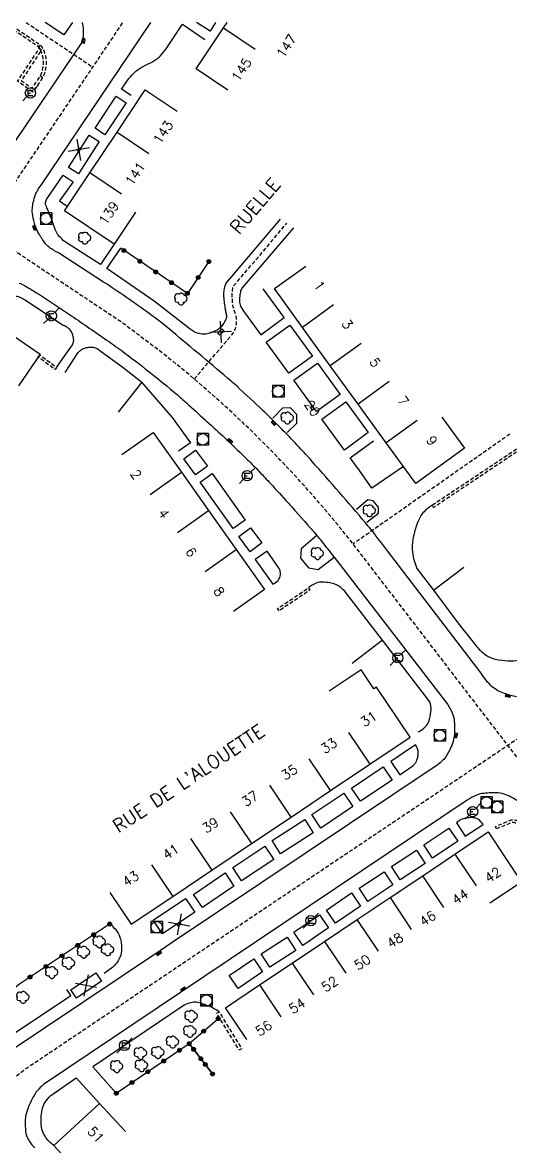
# Model space of a CAD drawing. Header units: millimetres. Extents: x 155999 to 157001, y 123000 to 124001.
# Drawn here: x 156595.7 to 156659.5, y 123853 to 124000 of the extents above; entities that cross this region are included whole.
import ezdxf
from ezdxf.enums import TextEntityAlignment as Align

# ---------------------------------------------------------------- set-up
doc = ezdxf.new("R2010")
doc.units = ezdxf.units.MM
doc.linetypes.add('DASHED', pattern=[0.75, 0.5, -0.25])
doc.layers.get('0').update_dxf_attribs({"linetype": 'CONTINUOUS'})
for name, color, linetype in [('W0001', 6, 'DASHED'), ('W0008', 7, 'CONTINUOUS'), ('W0017', 7, 'CONTINUOUS'), ('W0100', 7, 'CONTINUOUS'), ('W0112', 1, 'DASHED'), ('W0300', 7, 'CONTINUOUS'), ('W0322', 7, 'CONTINUOUS'), ('W0400', 7, 'CONTINUOUS'), ('W0420', 7, 'CONTINUOUS'), ('W0471', 7, 'CONTINUOUS'), ('W0989', 7, 'CONTINUOUS'), ('W0991', 7, 'CONTINUOUS'), ('W1102', 7, 'CONTINUOUS')]:
    doc.layers.add(name, color=color, linetype=linetype)
doc.styles.get("Standard").update_dxf_attribs({"font": 'romans.shx', "width": 0.85})

# ---------------------------------------------------------------- blocks, each defined once
blk = doc.blocks.new('T400')
for p, q in [((-0.15, 0.3), (0.15, 0.3)), ((-0.15, -0.25), (-0.15, 0.3)), ((-0.15, 0.15), (0.15, 0.15)), ((-0.15, 0), (0.15, 0)), ((0.15, 0.3), (0.15, -0.25)), ((-0.15, -0.15), (0.15, -0.15)), ((-0.15, -0.25), (-0.15, -0.3)), ((-0.15, -0.3), (0.15, -0.3)), ((0.15, -0.3), (0.15, -0.25))]:
    blk.add_line(p, q)
blk = doc.blocks.new('t991o')
at = {"color": 0, "linetype": 'Continuous'}
for p, q in [((-1, 1), (1, -1)), ((-1, -1), (1, 1))]:
    blk.add_line(p, q, dxfattribs=at)
blk = doc.blocks.new('t322o')
at = {"color": 0, "linetype": 'Continuous'}
for radius in [0.25, 0.15]:
    blk.add_circle((0, 0), radius, dxfattribs=at)
blk = doc.blocks.new('T471')
for p, q in [((-0.333334, 0.333334), (-0.333334, -0.333334)), ((-0.333334, 0.333334), (0.333334, 0.333334)), ((-0.333334, 0), (0, 0)), ((0.500001, 0.500001), (1.000002, 1.000002)), ((-0.500001, -0.500001), (-1.000002, -1.000002)), ((-0.333334, -0.333334), (0.333334, -0.333334))]:
    blk.add_line(p, q)
blk.add_ellipse((0, 0), major_axis=(0.471405, 0.471405), ratio=1, start_param=5.4977871438, end_param=11.780972451)
blk = doc.blocks.new('T300')
for p, q in [((-0.8, 0.51), (-0.86, 0.34)), ((-0.86, 0.34), (-0.86, 0.17)), ((-0.86, 0.17), (-0.74, 0.06)), ((-0.69, 0.63), (-0.8, 0.51)), ((-0.8, -0.06), (-0.74, 0.06)), ((-0.74, 0.06), (-0.69, 0.11)), ((-0.57, 0.69), (-0.69, 0.63)), ((-0.46, 0.69), (-0.57, 0.69)), ((-0.29, 0.63), (-0.46, 0.69)), ((-0.29, 0.63), (-0.17, 0.74)), ((-0.23, 0.57), (-0.29, 0.63)), ((-0.17, 0.74), (-0.06, 0.8)), ((-0.06, 0.8), (0.06, 0.8)), ((0.06, 0.8), (0.23, 0.74)), ((0.23, 0.74), (0.34, 0.63)), ((0.34, 0.63), (0.4, 0.51)), ((0.46, 0.46), (0.34, 0.46)), ((0.4, 0.51), (0.4, 0.46)), ((0.57, 0.4), (0.46, 0.46)), ((0.57, 0.4), (0.69, 0.29)), ((0.69, 0.29), (0.74, 0.17)), ((0.74, 0.06), (0.69, -0.17)), ((0.74, 0.17), (0.74, 0.06)), ((-0.8, -0.17), (-0.8, -0.06)), ((-0.8, -0.23), (-0.8, -0.17)), ((-0.74, -0.34), (-0.8, -0.23)), ((-0.69, -0.4), (-0.74, -0.34)), ((-0.51, -0.46), (-0.69, -0.4)), ((-0.4, -0.46), (-0.51, -0.46)), ((-0.4, -0.46), (-0.34, -0.46)), ((-0.34, -0.46), (-0.34, -0.4)), ((-0.34, -0.51), (-0.34, -0.46)), ((-0.29, -0.63), (-0.34, -0.51)), ((-0.17, -0.74), (-0.29, -0.63)), ((-0.06, -0.8), (-0.17, -0.74)), ((0.06, -0.8), (-0.06, -0.8)), ((0.17, -0.74), (0.06, -0.8)), ((0.23, -0.69), (0.17, -0.74)), ((0.29, -0.46), (0.23, -0.46)), ((0.29, -0.63), (0.23, -0.69)), ((0.46, -0.4), (0.29, -0.46)), ((0.34, -0.51), (0.29, -0.63)), ((0.34, -0.51), (0.34, -0.46)), ((0.57, -0.34), (0.46, -0.4)), ((0.63, -0.29), (0.57, -0.34)), ((0.69, -0.17), (0.63, -0.29))]:
    blk.add_line(p, q)
blk = doc.blocks.new('T420')
for p, q in [((0.75, 0.75), (-0.75, 0.75)), ((-0.75, 0.75), (-0.75, -0.75)), ((0.75, 0.75), (0.75, -0.75)), ((0.75, -0.75), (-0.75, -0.75))]:
    blk.add_line(p, q)
blk.add_ellipse((0, 0), major_axis=(-0.53, 0.53), ratio=1, start_param=3.926991, end_param=10.210176)

msp = doc.modelspace()

# ---------------------------------------------------------------- linework, layer by layer
at = {"layer": 'W0001', "flags": 128}
for points in [[(156419.24, 123830.08), (156460, 123841.84, 0.076396), (156465.23, 123844.78), (156480.12, 123856.44), (156539.15, 123902.61), (156550.45, 123913.62), (156604.55, 123993.68), (156608.8, 124000)], [(156618.13, 123953.36), (156623.24, 123959.39, 0.217767), (156623.52, 123961.86), (156623.17, 123962.94), (156623.08, 123964.49), (156623.16, 123965.41), (156628.1, 123971.2), (156630.22, 123973.74)], [(156745.17, 123794.22, -0.020477), (156732.02, 123810.07), (156664.75, 123898.11), (156653.42, 123912.87), (156639.92, 123930.47, 0.062431), (156613.96, 123956.77), (156608.77, 123960.69), (156590.49, 123972.88)]]:
    msp.add_lwpolyline(points, format="xyb", dxfattribs=at)
for points in [[(156596.14, 124000), (156604.87, 123994.17)], [(156505.17, 123785.95), (156582.99, 123852.66), (156595.98, 123863.08), (156616.57, 123876.91), (156651.85, 123900.58), (156667.36, 123911.04), (156698.69, 123932.1), (156698.93, 123933.1), (156740.77, 123961.26)], [(156659.39, 123946.16), (156638.9, 123931.79)]]:
    msp.add_lwpolyline(points, dxfattribs=at)
at = {"layer": 'W0008', "flags": 128}
for points in [[(156603.46, 124000, -0.021768), (156603.55, 123999.56, -0.04661), (156603.62, 123998.47, -0.049092), (156603.57, 123997.99, -0.033962), (156603.37, 123997.33), (156548.08, 123915.55, -0.074807), (156547.4, 123914.71, -0.12436), (156546.82, 123914.39, -0.052739), (156545.64, 123914.21, -0.056694), (156544.52, 123914.29, -0.026768), (156543.39, 123914.57, -0.02112), (156541.99, 123915.06, -0.047048), (156541.35, 123915.39, -0.028622), (156540.38, 123916.08), (156532.91, 123922.89, -0.069573), (156532.8, 123923.18, -0.069573), (156532.77, 123923.49, -0.102627), (156532.88, 123923.92, -0.102627), (156533.16, 123924.28), (156553.61, 123954.49)], [(156660.27, 123911.79, -0.023922), (156658.66, 123912.23, -0.10357), (156657.08, 123913.12, -0.081239), (156655.61, 123914.91), (156643.4, 123930.88, 0.003687), (156641.22, 123933.71, 0.012035), (156640.53, 123934.55, 0.001518), (156633.56, 123942.57, 0.008779), (156632.33, 123943.93, 0.003019), (156630.3, 123946.06, 0.004369), (156628.88, 123947.51, 0.007332), (156627.13, 123949.22, 0.003848), (156623.72, 123952.41, 0.009963), (156622.94, 123953.09, 0.001019), (156615.25, 123959.58, 0.018441), (156612.24, 123961.93, 0.009719), (156606.28, 123966.05), (156600.38, 123969.86, -0.050301), (156599.17, 123970.6, -0.075632), (156598.51, 123971.29, -0.02674), (156597.69, 123972.59, -0.046152), (156597.33, 123973.41, -0.042577), (156597.01, 123974.76, -0.059333), (156596.97, 123975.76, -0.037237), (156597.08, 123976.44, -0.023724), (156597.38, 123977.49, -0.050663), (156597.62, 123978, -0.032999), (156598.1, 123978.71), (156607.04, 123991.99), (156612.44, 124000)], [(156595.26, 123965.92, -0.03502), (156595.92, 123965.6, -0.003622), (156597.26, 123964.8, -0.007607), (156597.89, 123964.4, -0.00225), (156600.01, 123963.02, -0.002296), (156602.06, 123961.65, -0.002942), (156602.36, 123961.45, -0.000184), (156607.03, 123958.22, -0.010289), (156609.06, 123956.76, -0.005653), (156612.67, 123953.97, -0.002052), (156615.72, 123951.47, -0.011211), (156617.13, 123950.23, -0.000481), (156621.86, 123945.92, -0.004707), (156622.33, 123945.47, -0.004177), (156625.14, 123942.76, -0.007715), (156626.62, 123941.26, -0.004454), (156628.09, 123939.69, -0.002782), (156630.4, 123937.16, -0.002746), (156630.88, 123936.63, -0.000393), (156634.15, 123932.91), (156632.11, 123931.17), (156632, 123929.93), (156633.08, 123928.66), (156634.32, 123928.44), (156636.43, 123930.07), (156651.22, 123910.82, -0.051421), (156651.88, 123909.59, -0.076018), (156652.11, 123908.66, -0.029777), (156652.15, 123907.1, -0.050943), (156652.02, 123906.2, -0.045678), (156651.68, 123905.19, -0.034982), (156651.02, 123903.96, -0.060172), (156650.64, 123903.49, -0.037111), (156649.89, 123902.87), (156615.39, 123879.75), (156613.73, 123878.62), (156593.56, 123865.08, -0.063613)], [(156636.43, 123930.07, 0.004636), (156634.83, 123932.11, 0.011443), (156634.15, 123932.91)], [(156695.44, 123852.92), (156679.25, 123874.15), (156662.15, 123896.58, 0.030246), (156661.44, 123897.38, 0.044741), (156660.89, 123897.85, 0.029268), (156659.54, 123898.68, 0.046001), (156658.62, 123899.08, 0.072264), (156657.61, 123899.24, 0.039976), (156655.78, 123899.14, 0.066622), (156654.94, 123898.9, 0.045618), (156653.82, 123898.3), (156619.4, 123875.19), (156598.41, 123861.07, 0.032365), (156597.6, 123860.26, 0.05201), (156597.18, 123859.67, 0.028708), (156596.46, 123858.18, 0.042845), (156596.12, 123857.12, 0.052798), (156596.02, 123856.31, 0.031574), (156596.09, 123854.94, 0.09776), (156596.4, 123853.96, 0.068517), (156597.27, 123852.79)]]:
    msp.add_lwpolyline(points, format="xyb", dxfattribs=at)
at = {"layer": 'W0017', "flags": 128}
for points in [[(156602.22, 124000), (156601.1, 123998.37), (156598.62, 124000)], [(156620.92, 124000), (156620.2, 123998.86), (156618.41, 124000)], [(156611.24, 123952.97), (156615.26, 123948.32), (156617.62, 123945.02), (156616.05, 123943.94)], [(156630.25, 123946.38), (156631.52, 123947.61), (156631.54, 123948.71), (156630.72, 123949.61), (156629.65, 123949.56), (156628.4, 123948.25)], [(156645.46, 123941.91), (156641.35, 123939.07), (156639.74, 123941.39), (156638.5, 123943.04), (156641.55, 123945.28)], [(156640.68, 123934.65), (156642.19, 123935.82), (156642.19, 123936.62), (156641.53, 123937.45), (156640.81, 123937.57), (156639.32, 123936.31)], [(156649.38, 123925.73), (156653.37, 123928.75)]]:
    msp.add_lwpolyline(points, dxfattribs=at)
for points in [[(156609.9, 123990.47), (156608.6, 123991.27), (156609.58, 123992.69, -0.025351), (156610.38, 123993.52, -0.042836), (156610.92, 123993.93, -0.034812), (156612.02, 123994.54, 0.034864), (156613.11, 123995.15, 0.058021), (156613.66, 123995.61, 0.03316), (156614.47, 123996.57), (156616.59, 123999.78), (156619.5, 123997.76)], [(156607.68, 123971.01), (156605.86, 123968.35), (156601.04, 123971.46, -0.034987), (156600.32, 123972.21, -0.082098), (156600.1, 123972.59, -0.008464), (156599.74, 123973.55, 0.007696), (156599.35, 123974.6, 0.014603), (156598.94, 123975.61, -0.022487), (156598.67, 123976.26, -0.160225), (156598.67, 123976.44, -0.048981), (156598.89, 123976.97), (156600.99, 123980.04), (156602.28, 123979.17), (156600.53, 123976.65), (156601.52, 123975.96)], [(156629.37, 123974.26), (156622.24, 123965.9), (156622.09, 123965.39, 0.024021), (156621.95, 123964.68, 0.055973), (156621.94, 123964.38, 0.007925), (156622.03, 123963.48, 0.008961), (156622.13, 123962.69, 0.024896), (156622.22, 123962.2, -0.024021), (156622.33, 123961.69, -0.145873), (156622.25, 123961.17, -0.066042), (156621.65, 123960.21, -0.106701), (156620.92, 123959.65, -0.073099), (156619.65, 123959.25, -0.11477), (156618.67, 123959.32, -0.092643), (156617.59, 123959.88), (156612.89, 123963.55), (156606.68, 123967.82), (156608.51, 123970.46)], [(156631.08, 123973.13), (156624.36, 123965.25, 0.023792), (156624.22, 123964.97, 0.038032), (156624.15, 123964.78, 0.040729), (156624.09, 123964.38, 0.021446), (156624.05, 123963.6, 0.100224), (156624.19, 123962.91, 0.071232), (156624.7, 123962.06), (156626.83, 123959.16), (156629.9, 123961.43), (156627.15, 123965.16)], [(156600.14, 123954.88), (156601.99, 123957.54, 0.07705), (156602.27, 123957.99, 0.096438), (156602.37, 123958.41, 0.05865), (156602.33, 123958.81, 0.041942), (156602.18, 123959.35, 0.12328), (156601.75, 123959.95, 0.10326), (156600.98, 123960.38), (156595.92, 123963.72, 0.042396), (156595.29, 123964.08, 0.098514), (156594.99, 123964.16, 0.031222), (156594.1, 123964.14, 0.02359), (156592.93, 123963.99, 0.016802), (156591.88, 123963.77, 0.013872), (156590.62, 123963.42, 0.064498), (156590.08, 123963.17, 0.03323), (156589.13, 123962.5), (156588.32, 123961.15), (156589.43, 123960.31)], [(156601.27, 123954.23), (156602.97, 123956.85, -0.058861), (156603.4, 123957.23, -0.080378), (156603.77, 123957.41, -0.048062), (156604.34, 123957.52, -0.04929), (156604.91, 123957.52, -0.086066), (156605.3, 123957.42, -0.061781), (156605.78, 123957.11), (156608.83, 123954.87), (156611.26, 123952.96), (156608.18, 123949.02)], [(156649.18, 123936.84, 0.048516), (156648.17, 123936.01, 0.072736), (156647.65, 123935.31, 0.044484), (156647.17, 123934.19, 0.029331), (156646.71, 123932.42, 0.084599), (156646.65, 123930.72, 0.063994), (156647.24, 123928.57), (156649.38, 123925.73), (156652.59, 123921.49), (156654.93, 123918.52, 0.071678), (156656.27, 123917.26, 0.098468), (156657.5, 123916.73, 0.043921), (156659.13, 123916.52, 0.049353), (156660.59, 123916.6, 0.071226), (156661.57, 123916.9, 0.052299), (156662.75, 123917.62)], [(156626.09, 123929.74), (156628.38, 123926.55, 0.152125), (156629.08, 123927.02, 0.152125), (156629.39, 123927.8, 0.073225), (156629.37, 123928.21, 0.073225), (156629.22, 123928.6), (156627.65, 123930.84), (156626.1, 123929.75)], [(156642.72, 123919.19), (156637.75, 123925.65, 0.050807), (156637.14, 123926.2, 0.067926), (156636.59, 123926.5, 0.042623), (156635.85, 123926.7, 0.036465), (156634.94, 123926.81, 0.106522), (156634.08, 123926.66, 0.078462), (156633.06, 123926.05)], [(156647.4, 123907.21, 0.079333), (156648.36, 123907.9, 0.118033), (156648.78, 123908.58, 0.049023), (156649.06, 123909.85, 0.074651), (156649.03, 123910.7, 0.025991), (156648.99, 123910.88, 0.01775), (156648.9, 123911.15), (156642.72, 123919.19), (156638.75, 123916.14)], [(156647.05, 123905.52), (156643.82, 123903.32), (156645, 123901.58), (156646.68, 123902.78, 0.052717), (156647.02, 123903.12, 0.075136), (156647.19, 123903.41, 0.047736), (156647.33, 123903.87, 0.038779), (156647.4, 123904.45, 0.088184), (156647.33, 123904.93, 0.065085), (156647.05, 123905.52)], [(156655.88, 123895.08, 0.1028), (156655.26, 123895.75, 0.135078), (156654.6, 123895.99, 0.035196), (156654.07, 123895.99, 0.035594), (156653.56, 123895.93, 0.070817), (156653.01, 123895.73, 0.05885), (156652.42, 123895.33), (156653.55, 123893.58), (156655.89, 123895.09)], [(156607.07, 123882.07, -0.082892), (156608.02, 123881.13, -0.099797), (156608.48, 123880.11, -0.03544), (156608.6, 123879.36, -0.034446), (156608.62, 123878.58, -0.118124), (156608.28, 123877.43, -0.096505), (156607.32, 123876.32), (156606.33, 123875.62)], [(156586.88, 123867.14, 0.077736), (156588.17, 123866.18, 0.108853), (156589.29, 123865.87, 0.031493), (156590.43, 123865.89, 0.034196), (156591.48, 123866.04, 0.060612), (156592.32, 123866.33, 0.045755), (156593.32, 123866.94), (156601.99, 123872.73), (156601.47, 123873.53)], [(156621.37, 123870.61, 0.022163), (156620.64, 123871.05, 0.030053), (156620.08, 123871.32, 0.015925), (156619.29, 123871.6, 0.017673), (156618.57, 123871.82, 0.11204), (156617.89, 123871.83, 0.068393), (156616.83, 123871.47), (156604.87, 123863.38), (156607.93, 123859.94)], [(156599.78, 123853.09, -0.088396), (156598.62, 123854.32, -0.113849), (156598.16, 123855.55, -0.040514), (156598.11, 123856.75, -0.046773), (156598.24, 123857.77, -0.08133), (156598.6, 123858.68, -0.063722), (156599.38, 123859.65), (156602.68, 123861.97), (156605.75, 123858.6)]]:
    msp.add_lwpolyline(points, format="xyb", dxfattribs=at)
for points in [[(156607.93, 123990.36), (156609.21, 123989.51), (156606.43, 123985.32), (156605.16, 123986.17)], [(156604.37, 123985.26), (156605.68, 123984.42), (156603, 123980.22), (156601.69, 123981.05)], [(156630.62, 123960.42), (156633.57, 123956.34), (156630.48, 123954.11), (156627.53, 123958.2)], [(156631.14, 123953.2), (156634.24, 123955.45), (156637.22, 123951.36), (156634.12, 123949.11)], [(156637.92, 123950.38), (156640.87, 123946.35), (156637.77, 123944.08), (156634.82, 123948.11)], [(156619.84, 123941.96), (156618.3, 123940.82), (156616.75, 123942.93), (156618.29, 123944.07)], [(156623.23, 123933.82), (156618.92, 123939.89), (156620.47, 123940.99), (156624.78, 123934.92)], [(156626.97, 123931.92), (156625.45, 123930.78), (156623.95, 123932.77), (156625.48, 123933.92)], [(156639.84, 123898.14), (156638.69, 123899.87), (156642.82, 123902.64), (156643.98, 123900.91)], [(156633.49, 123896.39), (156637.68, 123899.2), (156638.86, 123897.44), (156634.67, 123894.63)], [(156629.42, 123891.26), (156628.3, 123893.01), (156632.56, 123895.74), (156633.68, 123893.99)], [(156652.57, 123892.91), (156649.27, 123890.7), (156648.12, 123892.43), (156651.42, 123894.63)], [(156623.16, 123889.46), (156627.36, 123892.26), (156628.52, 123890.53), (156624.32, 123887.72)], [(156647.16, 123891.75), (156648.31, 123889.99), (156645.04, 123887.85), (156643.89, 123889.61)], [(156619.2, 123884.24), (156618.03, 123885.96), (156622.15, 123888.78), (156623.32, 123887.05)], [(156644.09, 123887.19), (156640.83, 123885.03), (156639.68, 123886.76), (156642.94, 123888.92)], [(156612.77, 123882.59), (156616.97, 123885.42), (156618.19, 123883.61), (156613.99, 123880.79)], [(156638.67, 123886.14), (156639.85, 123884.41), (156636.58, 123882.18), (156635.4, 123883.91)], [(156635.68, 123881.57), (156632.31, 123879.27), (156631.13, 123881), (156634.5, 123883.29)], [(156630.28, 123880.34), (156631.39, 123878.61), (156628, 123876.43), (156626.89, 123878.17)], [(156627.06, 123875.81), (156623.86, 123873.65), (156622.71, 123875.36), (156625.9, 123877.52)]]:
    msp.add_lwpolyline(points, close=True, dxfattribs=at)
at = {"layer": 'W0100', "flags": 128}
for points in [[(156622.5, 123991.15), (156618.36, 123993.95), (156621.96, 123999.3), (156622.44, 124000)], [(156610.46, 123975.17), (156607.68, 123971.01), (156601.15, 123975.38), (156604.46, 123980.33), (156608.05, 123985.67), (156611.73, 123991.19), (156615.89, 123988.42)], [(156650.5, 123948.36), (156653.43, 123944.31), (156647.08, 123939.7), (156643.21, 123945.02), (156639.55, 123950.08), (156635.91, 123955.1), (156632.27, 123960.12), (156628.63, 123965.19), (156632.69, 123968.11)], [(156591.52, 123961.03), (156597.99, 123956.6), (156595.17, 123952.48)], [(156608.67, 123943.5), (156612.75, 123946.39), (156616.45, 123941.16), (156620, 123936.16), (156623.61, 123931.06), (156627.32, 123925.84), (156623.24, 123922.95)], [(156607.1, 123886.2), (156609.88, 123882.04), (156615.31, 123885.66), (156620.43, 123889.12), (156625.61, 123892.59), (156630.79, 123896.07), (156635.92, 123899.53), (156641.08, 123902.99), (156646.35, 123906.54), (156641.95, 123913.06), (156641.59, 123912.82), (156641.15, 123913.49), (156639.94, 123915.31), (156635.77, 123912.55)], [(156624.98, 123866.97), (156622.19, 123871.12), (156626.67, 123874.12), (156630.92, 123876.96), (156635.17, 123879.81), (156639.44, 123882.67), (156643.72, 123885.53), (156647.99, 123888.39), (156652.2, 123891.21), (156656.54, 123894.12), (156660.91, 123887.56), (156656.75, 123884.79)], [(156609.14, 123854.92), (156605.75, 123858.6), (156599.78, 123853.09), (156603.38, 123849.18)]]:
    msp.add_lwpolyline(points, dxfattribs=at)
for points in [[(156602.84, 123983.26), (156603.08, 123983.6), (156603.27, 123983.46), (156603.03, 123983.12)], [(156621.45, 123959.11), (156621.21, 123959.33), (156621.74, 123959.92), (156621.98, 123959.7)], [(156633.34, 123949.64), (156633.54, 123949.78), (156633.78, 123949.44), (156633.58, 123949.3)], [(156616.04, 123881.82), (156615.9, 123882.03), (156616.24, 123882.26), (156616.38, 123882.05)], [(156602.72, 123872.4), (156602, 123873.48), (156605.26, 123875.68), (156605.99, 123874.6)]]:
    msp.add_lwpolyline(points, close=True, dxfattribs=at)
at = {"layer": 'W0112', "flags": 128}
msp.add_lwpolyline([(156593.69, 124000), (156598.01, 123997.08, -0.028108), (156598.3, 123996.66, -0.049558), (156598.43, 123996.4, -0.031086), (156598.69, 123995.53, -0.049024), (156598.77, 123994.96, -0.037514), (156598.75, 123994.43, -0.023384), (156598.62, 123993.59, -0.043119), (156598.53, 123993.29, -0.025472), (156598.31, 123992.8), (156597.03, 123990.9), (156595.04, 123992.31), (156597.88, 123996.62), (156598.17, 123996.43), (156595.52, 123992.4), (156596.93, 123991.4), (156598.01, 123993), (156598.31, 123992.8), (156597.99, 123992.96, 0.025472), (156598.2, 123993.42, 0.043119), (156598.27, 123993.67, 0.023384), (156598.4, 123994.47, 0.037514), (156598.42, 123994.95, 0.049024), (156598.35, 123995.45, 0.031086), (156598.1, 123996.28, 0.049558), (156598, 123996.47, 0.028108), (156597.73, 123996.86), (156598.01, 123997.08), (156597.81, 123996.79), (156593.06, 124000)], format="xyb", dxfattribs=at)
for points in [[(156597.74, 123956.23), (156597.95, 123956.51), (156600.14, 123954.88), (156599.93, 123954.6)], [(156629.22, 123923.05), (156629.02, 123923.34), (156633.06, 123926.05), (156633.25, 123925.75)], [(156621.07, 123870.42), (156621.37, 123870.61), (156621.72, 123870.04), (156624.32, 123865.77), (156624.01, 123865.58), (156621.41, 123869.85)]]:
    msp.add_lwpolyline(points, close=True, dxfattribs=at)
msp.add_lwpolyline([(156660.88, 123944.22), (156653.98, 123939.61), (156649.38, 123936.54), (156649.18, 123936.84), (156653.78, 123939.9), (156660.67, 123944.5)], dxfattribs=at)
msp.add_lwpolyline([(156657.65, 123894.52), (156657.51, 123894.84), (156659.38, 123895.63, -0.278697), (156660.51, 123895.46, 0.021853), (156661.26, 123894.89), (156661.05, 123894.6, -0.021853), (156660.28, 123895.18, 0.278697), (156659.51, 123895.3)], format="xyb", close=True, dxfattribs=at)
at = {"layer": 'W0322', "flags": 128}
for points in [[(156620.03, 123968.72), (156617.23, 123964.57), (156608.51, 123970.46)], [(156607.07, 123882.07), (156595.15, 123874.13), (156586.88, 123867.14)], [(156620.51, 123862.47), (156617.47, 123866.44), (156621.39, 123869.82)], [(156607.93, 123859.94), (156617.47, 123866.44), (156620.51, 123862.47)]]:
    msp.add_lwpolyline(points, dxfattribs=at)
at = {"layer": 'W1102'}
for p, q in [((156621.96, 123999.3), (156626.11, 123996.5)), ((156608.05, 123985.67), (156612.2, 123982.88)), ((156608.62, 123977.55), (156604.46, 123980.33)), ((156636.33, 123963.05), (156632.27, 123960.12)), ((156639.95, 123958.03), (156635.91, 123955.1)), ((156643.59, 123953.02), (156639.55, 123950.08)), ((156647.26, 123947.96), (156643.21, 123945.02)), ((156612.37, 123938.27), (156616.45, 123941.16)), ((156615.92, 123933.27), (156620, 123936.16)), ((156619.54, 123928.17), (156623.61, 123931.06)), ((156638.29, 123907.14), (156641.08, 123902.99)), ((156635.92, 123899.53), (156633.13, 123903.68)), ((156630.79, 123896.07), (156628, 123900.22)), ((156622.82, 123896.74), (156625.61, 123892.59)), ((156617.64, 123893.27), (156620.43, 123889.12)), ((156652.2, 123891.21), (156654.98, 123887.06)), ((156612.52, 123889.81), (156615.31, 123885.66)), ((156650.77, 123884.24), (156647.99, 123888.39)), ((156643.72, 123885.53), (156646.5, 123881.37)), ((156642.22, 123878.51), (156639.44, 123882.67)), ((156635.17, 123879.81), (156637.96, 123875.66)), ((156630.92, 123876.96), (156633.7, 123872.8)), ((156626.67, 123874.12), (156629.45, 123869.96))]:
    msp.add_line(p, q, dxfattribs=at)

# ---------------------------------------------------------------- block references
at = {"layer": 'W0300'}
for p in [(156603.84, 123971.79), (156616.42, 123963.83), (156630.32, 123948.26), (156641.05, 123936.13), (156634.25, 123930.53), (156605.74, 123879.73), (156603.69, 123878.38), (156606.82, 123878.7), (156601.72, 123876.94), (156599.53, 123875.73), (156595.76, 123872.48), (156617.76, 123870), (156617.59, 123868.02), (156615.33, 123866.64), (156611.13, 123865.16), (156613.4, 123865.26), (156611.26, 123863.55), (156608.02, 123863.43)]:
    msp.add_blockref('T300', p, dxfattribs=at)
at = {"layer": 'W0322'}
for p, rotation in [((156608.94, 123970.17), 145.9859043862261), ((156611.02, 123968.77), 145.9859043862261), ((156620.03, 123968.72), 235.9859043863196), ((156613.09, 123967.37), 145.9859043862261), ((156615.16, 123965.97), 145.9859043862261), ((156618.63, 123966.65), 235.9859043863196), ((156617.23, 123964.57), 235.9859043863196), ((156607.07, 123882.07), 213.6498246133692), ((156604.99, 123880.68), 213.6498246133692), ((156602.91, 123879.3), 213.6498246133692), ((156600.83, 123877.91), 213.6498246133692), ((156598.75, 123876.52), 213.6498246133692), ((156596.66, 123875.14), 213.6498246133692), ((156621.25, 123869.7), 40.78044167204595), ((156619.36, 123868.07), 40.78044167204595), ((156616.19, 123865.57), 34.25072327130105), ((156617.47, 123866.44), 40.78044167204595), ((156618.05, 123865.68), 307.5155824716469), ((156614.13, 123864.16), 34.25072327130105), ((156618.99, 123864.46), 127.5155824716469), ((156612.06, 123862.76), 34.25072327130105), ((156619.57, 123863.7), 307.5155824716469), ((156620.51, 123862.47), 127.5155824716469), ((156609.99, 123861.35), 34.25072327130105), ((156607.93, 123859.94), 34.25072327130105)]:
    msp.add_blockref('t322o', p, dxfattribs=dict(at, rotation=rotation))
at = {"layer": 'W0400'}
for p, rotation in [((156603.64, 123997.59), 169.9105689092855), ((156597.26, 123973.12), 200.5572478499417), ((156628.5, 123947.63), 45.9782202692152), ((156622.83, 123945.26), 47.32605413560948), ((156659.11, 123911.91), 255.2197959093251), ((156652.32, 123906.77), 348.563656744362), ((156613.5, 123878.25), 305.6720946191353), ((156613.53, 123878.25), 124.9095307573508), ((156616.69, 123873.57), 123.8850189427818)]:
    msp.add_blockref('T400', p, dxfattribs=dict(at, rotation=rotation))
at = {"layer": 'W0420'}
for p in [(156598.78, 123974.34), (156629.11, 123951.75), (156619.26, 123945.47), (156650.23, 123906.74), (156656.33, 123897.97), (156657.72, 123897.39), (156613.22, 123881.68), (156619.7, 123872.08)]:
    msp.add_blockref('T420', p, dxfattribs=at)
at = {"layer": 'W0471'}
for p in [(156596.71, 123990.77), (156599.44, 123961.62), (156625.04, 123940.72), (156644.73, 123916.9), (156654.52, 123896.78), (156633.37, 123882.52), (156609.02, 123866.2)]:
    msp.add_blockref('T471', p, dxfattribs=at)
at = {"layer": 'W0991', "extrusion": (0, 0, -1)}
for p, rotation in [((-156603.05, 123983.36), 35.2448862731157), ((-156621.6, 123959.51), 312.3839330995249), ((-156616.14, 123882.04), 325.5385126064614), ((-156603.98, 123874.03), 326.0545215221946)]:
    msp.add_blockref('t991o', p, dxfattribs=dict(at, rotation=rotation))

# ---------------------------------------------------------------- texts
at = {"layer": 'W0989'}
for s, rotation, p in [('RUELLE', 49.5306, (156626.09, 123976.04)), ("RUE DE L'ALOUETTE", 33.8585, (156617.38, 123901.14))]:
    msp.add_text(s, height=1.75, rotation=rotation, dxfattribs=at).set_placement(p, align=Align.MIDDLE)
at = {"layer": 'W0991'}
for s, rotation, p in [('147', 56.04, (156630.17, 123996.91)), ('145', 56.014, (156624.31, 123993.83)), ('143', 56.2748, (156614.05, 123985.65)), ('141', 56.1163, (156610.41, 123980.21)), ('139', 56.2358, (156606.96, 123975.08)), ('1', 305.6849, (156634.51, 123965.57)), ('3', 305.6849, (156638.14, 123960.54)), ('5', 305.6849, (156641.77, 123955.53)), ('7', 305.6849, (156645.43, 123950.49)), ('20', 305.0771, (156633.56, 123949.54)), ('9', 305.6849, (156649.19, 123945.3)), ('2', 305.2887, (156610.52, 123940.89)), ('4', 305.3763, (156614.15, 123935.77)), ('6', 305.3059, (156617.73, 123930.72)), ('8', 305.394, (156621.39, 123925.56)), ('31', 33.8297, (156640.92, 123908.91)), ('33', 33.8297, (156635.72, 123905.41)), ('35', 33.8297, (156630.56, 123901.94)), ('37', 33.8297, (156625.41, 123898.48)), ('39', 33.8297, (156620.24, 123895.01)), ('41', 33.8297, (156615.07, 123891.54)), ('42', 33.8144, (156657.16, 123888.51)), ('43', 33.8297, (156609.82, 123888.01)), ('44', 33.8133, (156652.88, 123885.65)), ('46', 33.8647, (156648.64, 123882.81)), ('48', 33.7249, (156644.36, 123879.94)), ('50', 33.8297, (156640.09, 123877.09)), ('52', 33.8726, (156635.83, 123874.23)), ('54', 33.7342, (156631.57, 123871.38)), ('56', 33.7966, (156627.21, 123868.46)), ('51', 312.7928, (156605.26, 123854.52))]:
    msp.add_text(s, height=1.25, rotation=rotation, dxfattribs=at).set_placement(p, align=Align.MIDDLE)

doc.saveas('drawing.dxf')
